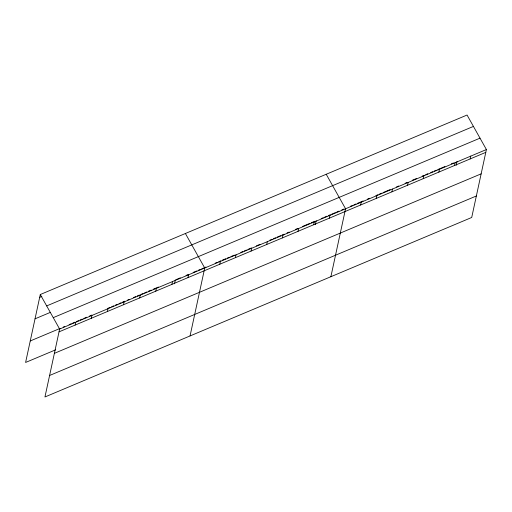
<?xml version="1.0" encoding="UTF-8"?>
<svg xmlns="http://www.w3.org/2000/svg" width="512" height="512" viewBox="0 0 512 512"><rect width="100%" height="100%" fill="white"/><g stroke="black" fill="none" stroke-linecap="round" stroke-linejoin="round"><path stroke-width="0.77" d="M40.288 294.528L59.635 329.043L44.947 396.973L471.712 217.472L486.4 149.542L467.053 115.027L40.288 294.528L25.6 362.458L55.648 349.824M75.149 325.069L75.757 322.266M91.277 318.291L91.878 315.482M107.398 311.507L108.006 308.698M123.52 304.73L124.128 301.92M139.642 297.946L140.25 295.136M155.763 291.168L156.371 288.358M171.885 284.384L172.493 281.574M174.515 283.776L175.347 279.936M188.006 277.606L188.614 274.797M190.048 335.942L204.736 268.013L185.389 233.498M219.776 264.243L220.384 261.434M235.424 257.658L236.032 254.848M251.072 251.078L251.68 248.269M266.72 244.493L267.328 241.683M282.368 237.914L282.976 235.104M298.016 231.334L298.624 228.525M313.664 224.749L314.272 221.939M315.347 224.538L316.179 220.704M329.312 218.17L329.92 215.36M330.88 276.71L345.568 208.774L326.221 174.259M360.608 205.005L361.216 202.195M376.256 198.426L376.864 195.616M391.904 191.84L392.512 189.03M407.552 185.261L408.16 182.451M423.2 178.675L423.808 175.866M438.848 172.096L439.456 169.286M454.496 165.517L455.104 162.707M456.179 165.306L457.011 161.466M470.144 158.931L470.752 156.122M39.68 297.338L41.875 296.416M46.675 305.92L473.434 126.413M35.034 318.829L50.426 312.352M53.254 317.651L480.013 138.15M30.246 340.966L60.294 328.333M63.226 327.098L64.691 326.483M69.088 324.634L71.283 323.706M72.749 323.091L74.95 322.163M76.416 321.549L78.611 320.627M80.077 320.006L82.278 319.085M83.744 318.47L86.675 317.235M89.606 316L91.802 315.078M107.923 308.294L110.125 307.373M111.59 306.752L113.786 305.83M115.251 305.216L117.453 304.288M118.918 303.674L121.114 302.746M122.579 302.131L124.781 301.203M127.712 299.974L129.178 299.354M133.574 297.51L135.776 296.582M137.242 295.968L139.437 295.04M140.902 294.426L143.104 293.498M144.57 292.883L146.765 291.962M148.23 291.341L151.162 290.112M153.363 289.184L158.49 287.027M176.058 279.642L180.326 277.843M186.016 275.45L188.147 274.554M193.126 272.461L196.685 270.963M198.106 270.362L200.243 269.466M201.664 268.87L205.933 267.072M215.174 263.187L217.312 262.285M218.733 261.69L220.864 260.794M222.291 260.192L225.843 258.694M227.27 258.099L229.402 257.203M230.822 256.602L234.381 255.104M240.781 252.416L242.918 251.514M244.339 250.918L246.47 250.022M247.898 249.421L251.45 247.93M256.429 245.83L259.987 244.339M269.946 240.147L272.077 239.251M273.504 238.65L275.635 237.754M277.056 237.158L280.614 235.661M282.035 235.059L284.173 234.163M287.014 232.966L289.152 232.07M295.552 229.376L297.683 228.48M302.662 226.387L309.779 223.392M311.2 222.797L314.752 221.299M321.158 218.605L323.29 217.709M324.71 217.114L326.848 216.211M328.269 215.616L330.4 214.72M331.827 214.118L335.379 212.627M336.806 212.026L338.938 211.13M341.786 209.933L343.917 209.037M350.317 206.342L352.454 205.446M353.875 204.845L356.006 203.949M357.434 203.347L363.123 200.954M367.392 199.162L369.523 198.266M375.923 195.571L378.061 194.675M379.482 194.074L381.613 193.178M383.04 192.582L390.15 189.587M396.55 186.893L398.688 185.997M405.088 183.302L407.219 182.406M412.198 180.314L416.467 178.522M422.157 176.128L424.288 175.226M425.715 174.63L427.846 173.734M430.694 172.538L432.826 171.635M434.246 171.04L436.384 170.144M437.805 169.542L444.915 166.554M451.322 163.859L453.453 162.963M59.635 329.043L486.4 149.542M59.027 331.853L485.792 152.352M54.381 353.344L481.146 173.843M49.594 375.482L476.358 195.981"/></g></svg>
